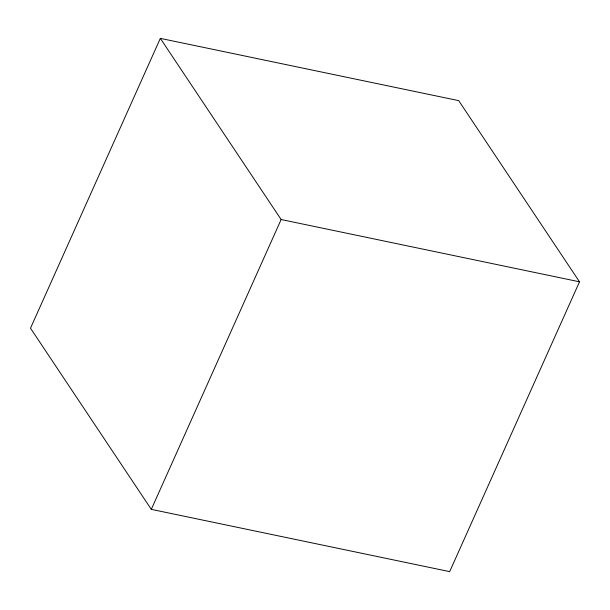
<?xml version="1.0" encoding="UTF-8"?>
<svg xmlns="http://www.w3.org/2000/svg" width="610" height="610" viewBox="0 0 610 610"><rect width="100%" height="100%" fill="white"/><g stroke="black" fill="none" stroke-linecap="round" stroke-linejoin="round"><path stroke-width="0.91" d="M160.331 38.369L30.5 328.195L151.303 509.358L449.669 571.631L579.5 281.805L458.697 100.642L160.331 38.369L281.134 219.531L579.5 281.805M151.303 509.358L281.134 219.531"/></g></svg>
